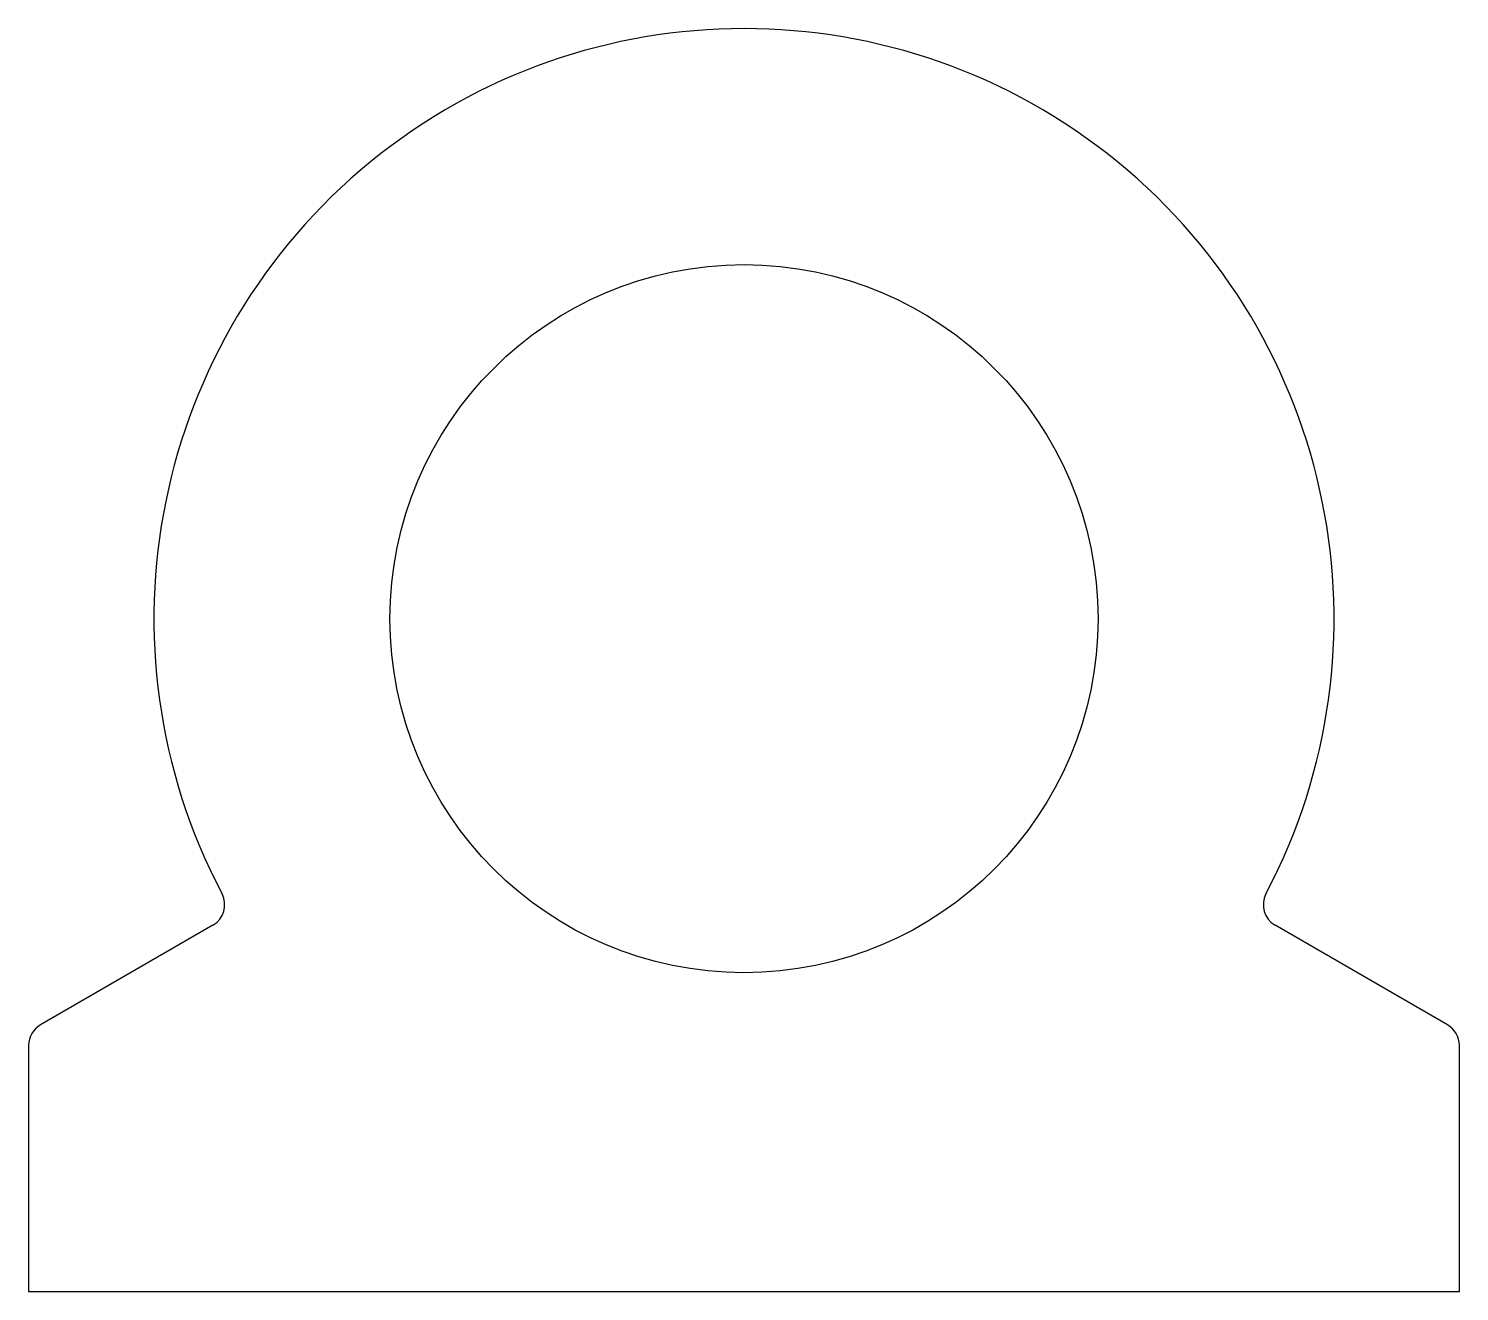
# Model space of a CAD drawing. Header units: metres. Extents: x -61 to 61, y 0 to 107.
import ezdxf

# ---------------------------------------------------------------- set-up
doc = ezdxf.new("R2010")
doc.units = ezdxf.units.M

msp = doc.modelspace()

# ---------------------------------------------------------------- linework, layer by layer
at = {"layer": 'PARAMETRIX'}
for p, q in [((-45, 31.0192), (-59.6218, 22.5774)), ((59.6218, 22.5774), (45, 31.0192)), ((-60.6218, 20.8453), (-60.6218, 0)), ((60.6218, 0), (60.6218, 20.8453)), ((-60.6218, 0), (60.6218, 0))]:
    msp.add_line(p, q, dxfattribs=at)
msp.add_circle((0, 57), 30, dxfattribs=at)
for centre, radius, start, end in [((0, 57), 50, 332.2042, 207.7958), ((-46, 32.7513), 2, 300, 27.7958), ((46, 32.7513), 2, 152.2042, 240), ((-58.6218, 20.8453), 2, 120, 180), ((58.6218, 20.8453), 2, 360, 60)]:
    msp.add_arc(centre, radius, start, end, dxfattribs=at)

doc.saveas('drawing.dxf')
